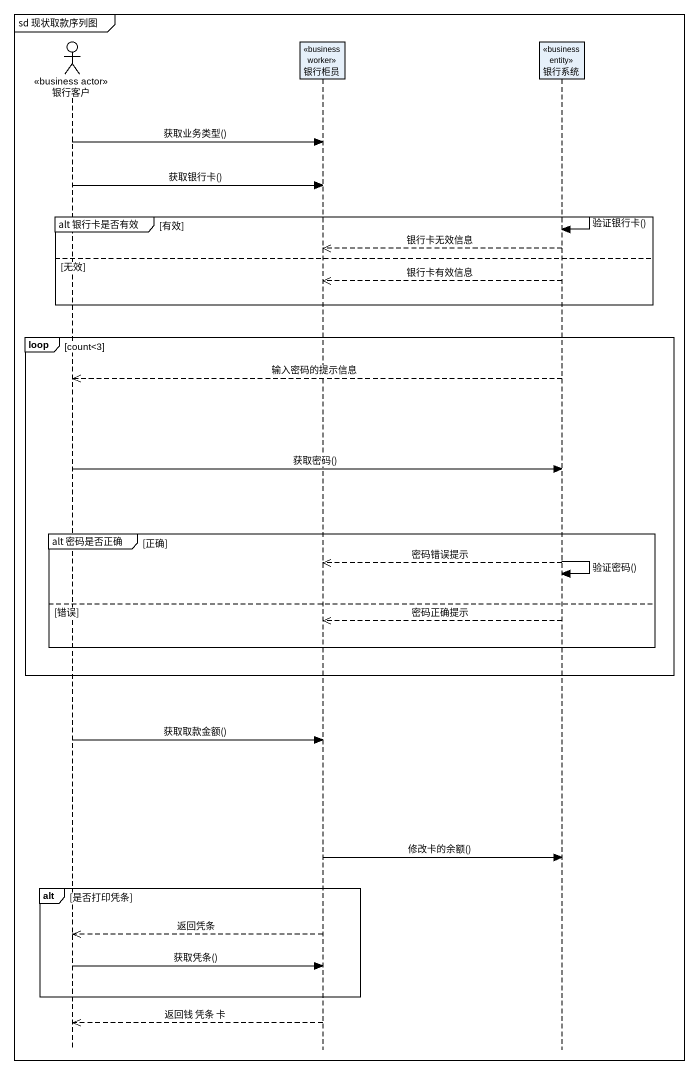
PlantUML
@startuml
mainframe sd 现状取款序列图
hide footbox
actor 银行客户 <<business actor>>
participant 银行柜员 <<business worker>>
participant 银行系统 <<business entity>>

银行客户 -> 银行柜员 : 获取业务类型()
银行客户 -> 银行柜员 : 获取银行卡()
group alt 银行卡是否有效 [有效]
  银行系统 -> 银行系统 : 验证银行卡()
  银行系统 -->> 银行柜员 : 银行卡无效信息
else 无效
  银行系统 -->> 银行柜员 : 银行卡有效信息
end
loop count<3
  银行系统 -->> 银行客户 : 输入密码的提示信息
  银行客户 -> 银行系统 : 获取密码()
  group alt 密码是否正确 [正确]
    银行系统 -> 银行系统 : 验证密码()
    银行系统 -->> 银行柜员 : 密码错误提示
  else 错误
    银行系统 -->> 银行柜员 : 密码正确提示
  end
end
银行客户 -> 银行柜员 : 获取取款金额()
银行柜员 -> 银行系统 : 修改卡的余额()
alt 是否打印凭条
  银行柜员 -->> 银行客户 : 返回凭条
  银行客户 -> 银行柜员 : 获取凭条()
end
银行柜员 -->> 银行客户 : 返回钱 凭条 卡
@enduml
